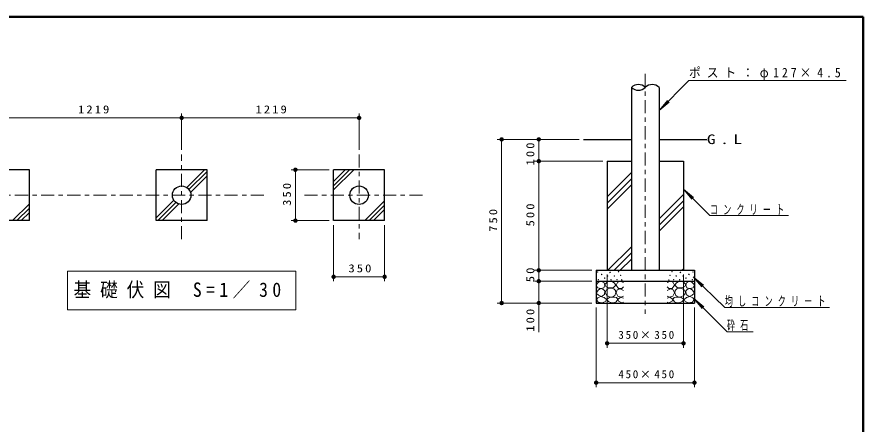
# Model space of a CAD drawing. Units: millimetres on the paper, with parts at other scales. Extents: x -365 to 0, y -61 to 257.
# Drawn here: x -193.7 to 0, y 163.7 to 257 of the extents above; entities that cross this region are included whole.
import ezdxf

# ---------------------------------------------------------------- set-up
doc = ezdxf.new("R2010")
doc.units = ezdxf.units.MM
doc.linetypes.add('USER2', pattern=[6, 3, -1, 1, -1])
for name, color, linetype, lineweight in [('LY_1', 7, 'Continuous', 25), ('LY_4', 7, 'Continuous', 13), ('LY_5', 7, 'Continuous', 13)]:
    doc.layers.add(name, color=color, linetype=linetype, lineweight=lineweight)
doc.styles.add('ＭＳ ゴシック', font='')
doc.styles.get('ＭＳ ゴシック').set_extended_font_data('MS Gothic')

# ---------------------------------------------------------------- blocks, each defined once
blk = doc.blocks.new('filled_dot')
at = {"color": 0, "linetype": 'Continuous', "lineweight": -2, "const_width": 1.25}
blk.add_lwpolyline([(-0.625, 0, 1), (0.625, 0, 1)], format="xyb", close=True, dxfattribs=at)

msp = doc.modelspace()

# ---------------------------------------------------------------- linework, layer by layer
at = {"layer": 'LY_1', "lineweight": 13}
for p, q in [((-156.028, 226.506), (-156.028, 234.869)), ((-115.388, 226.506), (-115.388, 234.869)), ((-196.668, 233.869), (-156.028, 233.869)), ((-156.028, 233.869), (-115.388, 233.869)), ((-154.867, 217.92), (-150.804, 221.983)), ((-154.353, 217.444), (-150.195, 221.602)), ((-122.221, 221.983), (-130.976, 221.983)), ((-129.976, 210.317), (-129.976, 221.983)), ((-121.221, 217.341), (-116.58, 221.983)), ((-121.221, 218.331), (-117.569, 221.983)), ((-121.221, 219.321), (-118.559, 221.983)), ((-154.012, 216.795), (-150.195, 220.612)), ((-194.714, 210.317), (-190.835, 214.196)), ((-193.724, 210.317), (-190.835, 213.206)), ((-161.861, 210.925), (-157.798, 214.989)), ((-161.48, 210.317), (-157.322, 214.475)), ((-160.49, 210.317), (-156.673, 214.134)), ((-114.104, 210.317), (-109.555, 214.866)), ((-113.114, 210.317), (-109.555, 213.876)), ((-192.734, 210.317), (-190.835, 212.216)), ((-112.124, 210.317), (-109.555, 212.886)), ((-122.221, 210.317), (-130.976, 210.317)), ((-121.221, 209.317), (-121.221, 196.449)), ((-109.555, 209.317), (-109.555, 196.449)), ((-182.178, 198.709), (-182.178, 189.909)), ((-129.878, 198.709), (-182.178, 198.709)), ((-129.878, 189.909), (-129.878, 198.709)), ((-61.11, 198.946), (-61.11, 191.446)), ((-38.61, 198.946), (-38.61, 191.446)), ((-109.555, 197.449), (-121.221, 197.449)), ((-182.178, 189.909), (-129.878, 189.909))]:
    msp.add_line(p, q, dxfattribs=at)
at = {"layer": 'LY_1', "linetype": 'USER2', "lineweight": 13}
for p, q in [((-156.028, 206.047), (-156.028, 225.506)), ((-115.388, 225.506), (-115.388, 206.047)), ((-137.197, 216.15), (-211.168, 216.15)), ((-100.888, 216.15), (-128.42, 216.15))]:
    msp.add_line(p, q, dxfattribs=at)
at = {"layer": 'LY_1'}
for p, q in [((-190.835, 221.983), (-202.501, 221.983)), ((-190.835, 210.317), (-190.835, 221.983)), ((-161.861, 210.317), (-161.861, 221.983)), ((-150.195, 221.983), (-161.861, 221.983)), ((-150.195, 210.317), (-150.195, 221.983)), ((-121.221, 210.317), (-121.221, 221.983)), ((-109.555, 221.983), (-121.221, 221.983)), ((-109.555, 210.317), (-109.555, 221.983)), ((-190.835, 210.317), (-202.501, 210.317)), ((-150.195, 210.317), (-161.861, 210.317)), ((-109.555, 210.317), (-121.221, 210.317))]:
    msp.add_line(p, q, dxfattribs=at)
at = {"layer": 'LY_1', "lineweight": 13}
for points in [[(-59.988, 196.417), (-60.621, 196.116), (-61.097, 195.64), (-60.796, 194.943), (-60.067, 194.801), (-59.37, 194.959), (-59.116, 195.545), (-59.306, 196.052)], [(-58.016, 196.421), (-58.543, 196.286), (-59.125, 195.651), (-58.895, 195.232), (-58.438, 194.994), (-57.922, 194.921), (-57.178, 194.989), (-56.611, 195.529), (-56.895, 196.029), (-57.428, 196.339)], [(-41.704, 196.421), (-41.177, 196.286), (-40.595, 195.651), (-40.825, 195.232), (-41.282, 194.994), (-41.798, 194.921), (-42.542, 194.989), (-43.109, 195.529), (-42.825, 196.029), (-42.292, 196.339)], [(-39.732, 196.417), (-39.099, 196.116), (-38.623, 195.64), (-38.924, 194.943), (-39.653, 194.801), (-40.35, 194.959), (-40.604, 195.545), (-40.414, 196.052)], [(-60.114, 194.769), (-60.653, 194.42), (-61.097, 193.739), (-60.59, 193.28), (-59.924, 192.963), (-59.227, 193.407), (-59.148, 194.246), (-59.556, 194.609)], [(-58.652, 193.205), (-58.03, 192.859), (-57.354, 192.813), (-56.841, 193.174), (-56.597, 193.772), (-56.709, 194.31), (-57.057, 194.718), (-57.523, 194.883), (-58.057, 194.826), (-58.747, 194.457), (-59.043, 193.88)], [(-41.068, 193.205), (-41.69, 192.859), (-42.366, 192.813), (-42.879, 193.174), (-43.123, 193.772), (-43.011, 194.31), (-42.663, 194.718), (-42.197, 194.883), (-41.663, 194.826), (-40.973, 194.457), (-40.677, 193.88)], [(-39.606, 194.769), (-39.067, 194.42), (-38.623, 193.739), (-39.13, 193.28), (-39.796, 192.963), (-40.493, 193.407), (-40.572, 194.246), (-40.164, 194.609)], [(-60.155, 192.972), (-60.724, 192.653), (-61.062, 192.231), (-60.658, 191.664), (-59.716, 191.461), (-59, 191.781), (-58.727, 192.286), (-59.266, 192.741)], [(-57.3, 192.765), (-58.084, 192.725), (-58.746, 192.252), (-58.314, 191.792), (-57.624, 191.481), (-57.059, 191.473), (-56.516, 191.697), (-56.178, 192.225), (-56.435, 192.711)], [(-42.42, 192.765), (-41.636, 192.725), (-40.974, 192.252), (-41.406, 191.792), (-42.096, 191.481), (-42.661, 191.473), (-43.204, 191.697), (-43.542, 192.225), (-43.285, 192.711)], [(-39.565, 192.972), (-38.996, 192.653), (-38.658, 192.231), (-39.062, 191.664), (-40.004, 191.461), (-40.72, 191.781), (-40.993, 192.286), (-40.454, 192.741)]]:
    msp.add_lwpolyline(points, close=True, dxfattribs=at)
for points in [[(-54.86, 196.111), (-55.715, 196.428), (-56.254, 196.159), (-56.571, 195.557), (-55.985, 194.796), (-55.209, 194.733), (-54.86, 195.129)], [(-44.86, 196.111), (-44.005, 196.428), (-43.466, 196.159), (-43.149, 195.557), (-43.735, 194.796), (-44.511, 194.733), (-44.86, 195.129)], [(-54.876, 194.305), (-55.636, 194.701), (-56.27, 194.448), (-56.571, 193.798), (-56.127, 193.022), (-55.367, 192.785), (-54.876, 192.99)], [(-44.844, 194.305), (-44.084, 194.701), (-43.45, 194.448), (-43.149, 193.798), (-43.593, 193.022), (-44.353, 192.785), (-44.844, 192.99)], [(-54.86, 192.579), (-55.525, 192.785), (-56.175, 192.23), (-56.001, 191.834), (-55.272, 191.47), (-54.86, 191.628)], [(-44.86, 192.579), (-44.195, 192.785), (-43.545, 192.23), (-43.719, 191.834), (-44.448, 191.47), (-44.86, 191.628)]]:
    msp.add_lwpolyline(points, dxfattribs=at)
at = {"layer": 'LY_1'}
for centre in [(-156.028, 216.15), (-115.388, 216.15)]:
    msp.add_circle(centre, 2.117, dxfattribs=at)
at = {"layer": 'LY_1', "lineweight": 13}
for centre in [(-60.78, 198.555), (-59.829, 197.985), (-58.483, 197.621), (-57.912, 198.444), (-56.935, 197.624), (-55.989, 198.651), (-55.489, 197.8), (-44.231, 197.8), (-43.731, 198.651), (-42.785, 197.624), (-41.808, 198.444), (-41.237, 197.621), (-39.891, 197.985), (-38.94, 198.555), (-60.621, 196.813), (-59.18, 197.145), (-57.738, 196.765), (-56.354, 196.772), (-55.246, 196.745), (-44.474, 196.745), (-43.366, 196.772), (-41.982, 196.765), (-40.54, 197.145), (-39.099, 196.813)]:
    msp.add_circle(centre, 0.05, dxfattribs=at)
at = {"layer": 'LY_4', "linetype": 'USER2'}
msp.add_line((-49.86, 243.946), (-49.86, 188.946), dxfattribs=at)
at = {"layer": 'LY_4'}
for p, q in [((-39.862, 242.398), (-46.685, 235.575)), ((-39.862, 242.398), (-3.862, 242.398)), ((-46.685, 235.575), (-44.757, 237.873)), ((-46.685, 235.575), (-44.387, 237.503)), ((-64.996, 228.946), (-83.75, 228.946)), ((-82.75, 191.446), (-82.75, 228.946)), ((-74.253, 223.946), (-74.253, 228.946)), ((-59.61, 223.946), (-75.253, 223.946)), ((-74.253, 198.946), (-74.253, 223.946)), ((-58.61, 215.747), (-53.035, 221.322)), ((-58.61, 214.333), (-53.035, 219.908)), ((-58.61, 212.919), (-53.035, 218.494)), ((-41.11, 217.547), (-39.182, 215.249)), ((-41.11, 217.547), (-38.812, 215.619)), ((-35.056, 211.494), (-41.11, 217.547)), ((-46.685, 210.702), (-41.11, 216.277)), ((-46.685, 209.288), (-41.11, 214.863)), ((-46.685, 207.873), (-41.11, 213.448)), ((-35.056, 211.494), (-17.056, 211.494)), ((-58.44, 198.946), (-53.035, 204.352)), ((-57.026, 198.946), (-53.035, 202.938)), ((-55.612, 198.946), (-53.035, 201.523)), ((-62.11, 198.946), (-75.253, 198.946)), ((-74.253, 196.446), (-74.253, 198.946)), ((-58.61, 197.946), (-58.61, 181.214)), ((-41.47, 198.946), (-41.11, 199.306)), ((-41.11, 197.946), (-41.11, 181.214)), ((-62.11, 196.446), (-75.253, 196.446)), ((-74.253, 184.741), (-74.253, 196.446)), ((-38.896, 197.425), (-36.933, 195.156)), ((-38.896, 197.425), (-36.569, 195.531)), ((-31.654, 190.396), (-38.896, 197.425)), ((-38.769, 192.497), (-36.84, 190.199)), ((-38.769, 192.497), (-36.471, 190.569)), ((-31.152, 184.88), (-38.769, 192.497)), ((-62.11, 191.446), (-83.75, 191.446)), ((-61.11, 190.446), (-61.11, 172.191)), ((-38.61, 190.446), (-38.61, 172.191)), ((-31.654, 190.396), (-7.654, 190.396)), ((-31.152, 184.88), (-25.152, 184.88)), ((-41.11, 182.214), (-58.61, 182.214)), ((-38.61, 173.191), (-61.11, 173.191))]:
    msp.add_line(p, q, dxfattribs=at)
at = {"layer": 'LY_4', "lineweight": 25}
for p, q in [((-53.035, 240.862), (-53.035, 198.946)), ((-46.685, 240.862), (-46.685, 198.946)), ((-63.996, 228.946), (-53.035, 228.946)), ((-46.685, 228.946), (-35.769, 228.946)), ((-58.61, 223.946), (-53.035, 223.946)), ((-58.61, 223.946), (-58.61, 198.946)), ((-46.685, 223.946), (-41.11, 223.946)), ((-41.11, 223.946), (-41.11, 198.946)), ((-61.11, 198.946), (-61.11, 191.446)), ((-61.11, 198.946), (-38.61, 198.946)), ((-38.61, 198.946), (-38.61, 191.446)), ((-61.11, 196.446), (-38.61, 196.446)), ((-61.11, 191.446), (-38.61, 191.446))]:
    msp.add_line(p, q, dxfattribs=at)
for centre, start, end in [((-51.447, 239.265), 45, 135), ((-51.447, 242.44), 225, 315), ((-48.272, 239.265), 45, 135)]:
    msp.add_arc(centre, 2.245, start, end, dxfattribs=at)
at = {"layer": 'LY_5', "lineweight": 50}
for p, q in [((0, 257), (-365, 257)), ((0, 0), (0, 257))]:
    msp.add_line(p, q, dxfattribs=at)

# ---------------------------------------------------------------- block references
at = {"layer": 'LY_1', "lineweight": 13, "xscale": 0.4, "yscale": 0.4}
for p in [(-156.028, 233.869), (-121.221, 197.449)]:
    msp.add_blockref('filled_dot', p, dxfattribs=at)
for p, rotation in [((-156.028, 233.869), 180), ((-115.388, 233.869), 180), ((-129.976, 221.983), 270), ((-129.976, 210.317), 90), ((-109.555, 197.449), 180)]:
    msp.add_blockref('filled_dot', p, dxfattribs=dict(at, rotation=rotation))
at = {"layer": 'LY_4', "xscale": 0.4, "yscale": 0.4}
for p, rotation in [((-82.75, 228.946), 270), ((-74.253, 228.946), 270), ((-74.253, 223.946), 90), ((-74.253, 223.946), 270), ((-74.253, 198.946), 90), ((-74.253, 198.946), 270), ((-74.253, 196.446), 90), ((-74.253, 196.446), 270), ((-82.75, 191.446), 90), ((-74.253, 191.446), 90), ((-41.11, 182.214), 180), ((-38.61, 173.191), 180)]:
    msp.add_blockref('filled_dot', p, dxfattribs=dict(at, rotation=rotation))
for p in [(-58.61, 182.214), (-61.11, 173.191)]:
    msp.add_blockref('filled_dot', p, dxfattribs=at)

# ---------------------------------------------------------------- texts
at = {"layer": 'LY_1', "style": 'ＭＳ ゴシック'}
for s, insert, char_height, attachment_point in [('\\T1.33;\\W1.15;1219', (-175.927, 234.869), 1.833, 8), ('\\T1.33;\\W1.15;1219', (-135.287, 234.869), 1.833, 8), ('\\T1.33;\\W1.15;350', (-114.973, 198.449), 1.833, 8), ('\\T1.5;\\W0.9;基礎伏図\\~S=1／30', (-180.778, 194.309), 3.299, 4)]:
    msp.add_mtext(s, dxfattribs=dict(at, insert=insert, char_height=char_height, attachment_point=attachment_point))
at = {"layer": 'LY_1', "insert": (-130.976, 216.565), "char_height": 1.833, "attachment_point": 8, "rotation": 90, "style": 'ＭＳ ゴシック'}
msp.add_mtext('\\T1.33;\\W1.15;350', dxfattribs=at)
at = {"layer": 'LY_4', "style": 'ＭＳ ゴシック'}
for s, insert, char_height, attachment_point in [('\\T1.5;\\W0.9;ポスト：φ127×4.5', (-39.862, 242.548), 2.199, 7), ('\\T1.5;\\W1.35;G.L', (-35.769, 228.946), 2.199, 4), ('\\T1.64;\\W0.6;コンクリート', (-35.056, 211.644), 2.199, 7), ('\\T1.64;\\W0.6;均しコンクリート', (-31.654, 190.546), 2.199, 7), ('\\T1.64;\\W0.6;砕石', (-31.152, 185.03), 2.199, 7), ('\\T1.32;350×350', (-49.435, 183.214), 1.833, 8), ('\\T1.32;450×450', (-49.435, 174.191), 1.833, 8)]:
    msp.add_mtext(s, dxfattribs=dict(at, insert=insert, char_height=char_height, attachment_point=attachment_point))
at = {"layer": 'LY_4', "char_height": 1.833, "attachment_point": 8, "rotation": 90, "style": 'ＭＳ ゴシック'}
for s, insert in [('\\T1.33;\\W1.15;100', (-75.253, 225.83)), ('\\T1.33;\\W1.15;500', (-75.253, 211.863)), ('\\T1.33;\\W1.15;750', (-83.75, 210.612)), ('\\T1.34;\\W1.15;50', (-75.253, 198.124)), ('\\T1.33;\\W1.15;100', (-75.253, 187.741))]:
    msp.add_mtext(s, dxfattribs=dict(at, insert=insert))

doc.saveas('drawing.dxf')
